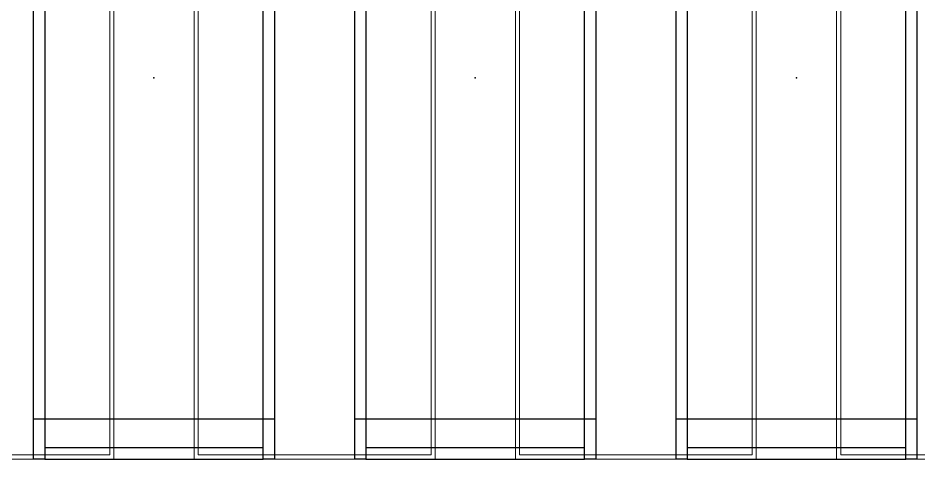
# Model space of a CAD drawing. Header units: millimetres. Extents: x 813027 to 1148939, y -931049 to -10.
# Drawn here: x 975571 to 976692, y -111760 to -111210 of the extents above; entities that cross this region are included whole.
import ezdxf

# ---------------------------------------------------------------- set-up
doc = ezdxf.new("R2010")
doc.units = ezdxf.units.MM
doc.layers.add('A-GLAZ-CURT', color=2, linetype='Continuous', lineweight=9)
doc.layers.add('A11_ALU.SOLID SHEET', color=7, linetype='Continuous')

# ---------------------------------------------------------------- blocks, each defined once
blk = doc.blocks.new('DPA_CP_Metal Ceiling Panel - Vertical Panel with Gap-23421632-4160 - LOWER PLATFORM LEVEL - REFLECTED CEILING GENERAL PLAN')
at = {"layer": 'A-GLAZ-CURT'}
for p, q in [((966196.3, -111761.8), (966196.3, -110786.8)), ((966196.3, -110786.8), (966496.3, -110786.8)), ((966196.3, -111761.8), (966196.3, -110786.8)), ((966196.3, -110786.8), (966496.3, -110786.8)), ((966496.3, -110786.8), (966196.3, -110786.8)), ((966196.3, -110786.8), (966196.3, -111761.8)), ((966496.3, -110786.8), (966196.3, -110786.8)), ((966196.3, -110786.8), (966196.3, -111761.8)), ((966196.3, -111761.8), (966196.3, -110786.8)), ((966196.3, -110786.8), (966496.3, -110786.8)), ((966201.3, -111756.8), (966201.3, -110791.8)), ((966201.3, -110791.8), (966491.3, -110791.8)), ((966491.3, -110791.8), (966491.3, -111756.8)), ((966496.3, -111761.8), (966496.3, -110786.8)), ((966496.3, -110786.8), (966496.3, -111761.8)), ((966496.3, -111761.8), (966496.3, -110786.8)), ((966496.3, -111761.8), (966496.3, -110786.8)), ((966496.3, -110786.8), (966496.3, -111761.8)), ((966196.3, -111761.8), (966496.3, -111761.8)), ((966496.3, -111761.8), (966196.3, -111761.8)), ((966196.3, -111761.8), (966496.3, -111761.8)), ((966196.3, -111761.8), (966496.3, -111761.8)), ((966496.3, -111761.8), (966196.3, -111761.8)), ((966201.3, -111756.8), (966491.3, -111756.8))]:
    blk.add_line(p, q, dxfattribs=at)
blk = doc.blocks.new('C-2-PP21-AR-4160-01-B_20250829-084021_EXCL')
at = {"layer": 'A-GLAZ-CURT'}
for p in [(-1037896.3, 105341.8), (-1037496.3, 105341.8), (-1037096.3, 105341.8), (-1036696.3, 105341.8)]:
    blk.add_blockref('DPA_CP_Metal Ceiling Panel - Vertical Panel with Gap-23421632-4160 - LOWER PLATFORM LEVEL - REFLECTED CEILING GENERAL PLAN', p, dxfattribs=at)
blk = doc.blocks.new('*U565')
for p, q in [((-425.3, 2050), (-425.3, 2350)), ((-425.3, 1650), (-425.3, 1950)), ((-425.3, 1250), (-425.3, 1550))]:
    blk.add_line(p, q)
for p in [(0, 2200), (0, 1800), (0, 1400)]:
    blk.add_point(p)
at = {"layer": 'A11_ALU.SOLID SHEET', "color": 0}
for points in [[(-475, 2350), (475, 2350), (475, 2336), (-475, 2336)], [(-475, 2064), (-461, 2064), (-461, 2336), (-475, 2336)], [(-475, 2064), (475, 2064), (475, 2050), (-475, 2050)], [(-475, 1950), (475, 1950), (475, 1936), (-475, 1936)], [(-475, 1664), (-461, 1664), (-461, 1936), (-475, 1936)], [(-475, 1664), (475, 1664), (475, 1650), (-475, 1650)], [(-475, 1550), (475, 1550), (475, 1536), (-475, 1536)], [(-475, 1264), (-461, 1264), (-461, 1536), (-475, 1536)], [(-475, 1264), (475, 1264), (475, 1250), (-475, 1250)]]:
    blk.add_lwpolyline(points, close=True, dxfattribs=at)
blk = doc.blocks.new('C-2-PP21-AR-4160-01-B_20250829-084416_NEWCL')
at = {"rotation": 90}
blk.add_blockref('*U565', (-69150, -5945), dxfattribs=at)

msp = doc.modelspace()

# ---------------------------------------------------------------- block references
msp.add_blockref('C-2-PP21-AR-4160-01-B_20250829-084021_EXCL', (1047090, -105340))

# ---------------------------------------------------------------- next in the draw order: block references
msp.add_blockref('C-2-PP21-AR-4160-01-B_20250829-084416_NEWCL', (1047090, -105340))

doc.saveas('drawing.dxf')
